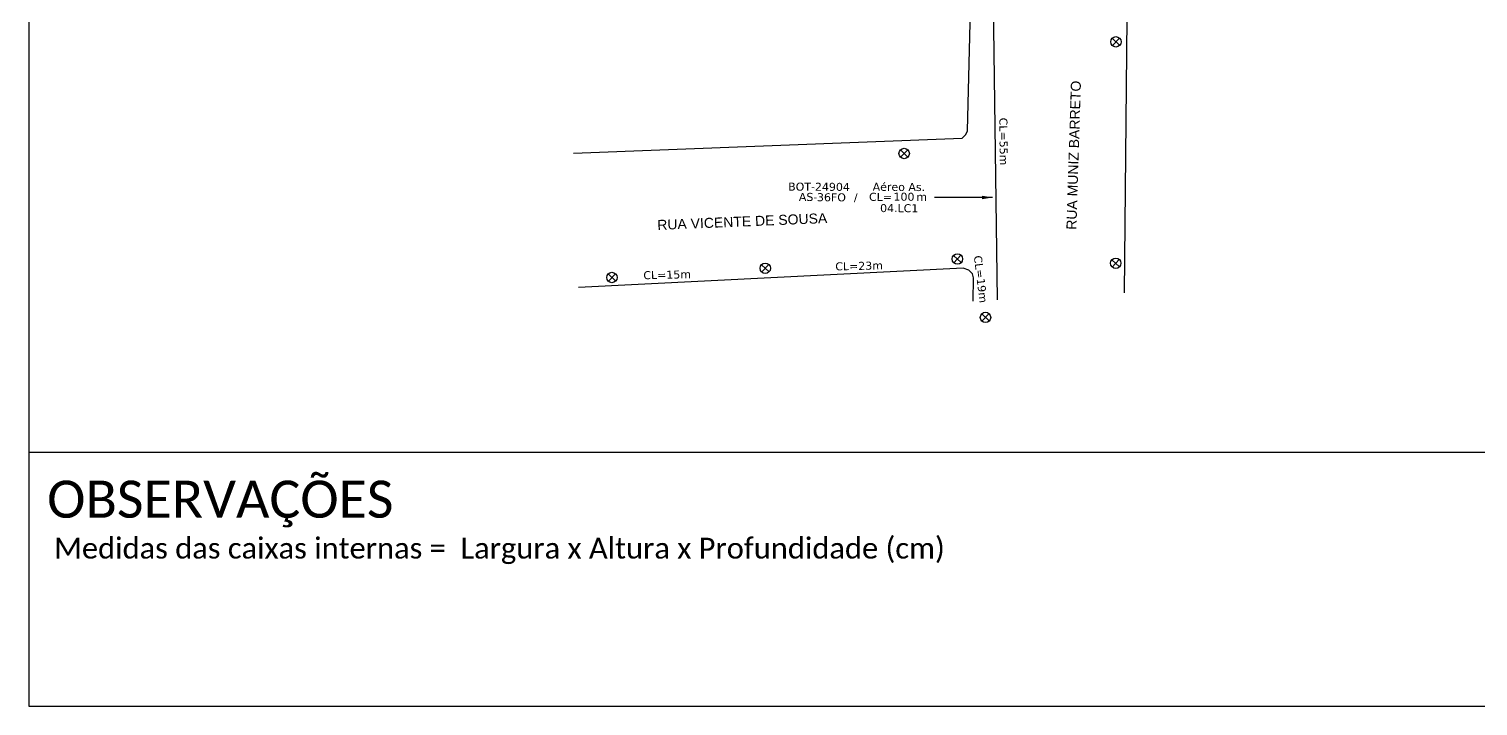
# Model space of a CAD drawing. Extents: x -89 to 749, y 705 to 1299.
# Drawn here: x -89.3 to 189, y 705 to 835 of the extents above; entities that cross this region are included whole.
import ezdxf
from ezdxf.enums import TextEntityAlignment as Align

# ---------------------------------------------------------------- set-up
doc = ezdxf.new("R2010")
doc.units = 0
for name, color, linetype in [('CAP a instalar', 1, 'Continuous'), ('CDO_POSTE', 1, 'Continuous'), ('label_cabos', 7, 'Continuous'), ('QUADRA', 7, 'Continuous')]:
    doc.layers.add(name, color=color, linetype=linetype)
doc.layers.add('Comprimeto de lance', color=7, linetype='Continuous', true_color=0xf9f9f9)
doc.layers.add('Segmento Logradouro Texto', color=7, linetype='Continuous', lineweight=0)
doc.styles.add('DIGICADE', font='arial.ttf')
doc.styles.add('siredit', font='verdana.ttf')
doc.styles.add('WMF-Calibri0', font='calibri.ttf')
doc.linetypes.add('FENCELINE1', pattern='A,0.25,-0.1,[133,ltypeshp.shx,S=0.1,R=0,X=-0.1,Y=0],-0.1,1', length=1.45)
doc.dimstyles.new('CC', dxfattribs={"dimtxt": 1, "dimasz": 2, "dimexe": 0.18, "dimexo": 0.0625, "dimgap": 0.09, "dimtad": 0, "dimdec": 0, "dimrnd": 1, "dimzin": 0, "dimdsep": 46, "dimtxsty": 'siredit', "dimblk": 'NONE', "dimcen": 0, "dimse1": 1, "dimse2": 1, "dimsd1": 1, "dimsd2": 1, "dimclrt": 7, "dimadec": 0, "dimazin": 0, "dimtfac": 1, "dimtdec": 0, "dimtofl": 0, "dimtmove": 0, "dimatfit": 3, "dimfxl": 0, "dimtolj": 1, "dimtzin": 0, "dimarcsym": 0})

# ---------------------------------------------------------------- blocks, each defined once
blk = doc.blocks.new('Inst CB AS CFOA-SM-AS-80-TS-36')
at = {"layer": 'label_cabos', "color": 0, "style": 'siredit'}
for tag, flags, p in [('ID_ATIVIDADE', 3, (1.31, 2.67)), ('FATOR', 1, (11.56, 2.55))]:
    blk.add_attdef(tag, text='', height=1, rotation=359.69, dxfattribs=dict(at, flags=flags)).set_placement(p, align=Align.MIDDLE_CENTER)
for tag, p in [('TIPO_CABO', (1.76, 0)), ('DESTINO_CABO', (3.13, 1.26)), ('CABO', (4.69, -0.05)), ('/', (7.71, -0.05)), ('LANCE', (10.81, 0)), ('TIPO_CABO', (13.11, 1.24)), ('UND', (15.96, 0)), ('FID', (13.15, -1.41))]:
    blk.add_attdef(tag, text='', height=1, rotation=359.69, dxfattribs=at).set_placement(p, align=Align.MIDDLE_CENTER)
blk.add_attdef('QTDE', (12.43, -0.47), '', height=1, rotation=359.69, dxfattribs=at)
blk = doc.blocks.new('_None')

msp = doc.modelspace()

# ---------------------------------------------------------------- linework, layer by layer
msp.add_lwpolyline([(-89.32, 705.02), (749.25, 705.02), (749.25, 1299.02), (-89.32, 1299.02), (-89.32, 705.02)])
at = {"color": 7}
msp.add_lwpolyline([(-89.24, 753.78), (237.71, 753.78)], dxfattribs=at)
at = {"layer": 'CAP a instalar', "color": 7, "linetype": 'FENCELINE1', "ltscale": 5}
msp.add_lwpolyline([(95.85, 844.74), (96.64, 783.01)], dxfattribs=at)
at = {"layer": 'CDO_POSTE', "color": 1}
for p, q in [((118.74, 833.24), (120.2, 831.87)), ((120.16, 833.29), (118.79, 831.83)), ((78.07, 811.81), (79.53, 810.44)), ((79.48, 811.85), (78.11, 810.39)), ((88.29, 791.55), (89.75, 790.17)), ((89.71, 791.59), (88.34, 790.13)), ((118.69, 790.72), (120.16, 789.35)), ((120.11, 790.77), (118.74, 789.31)), ((21.93, 787.99), (23.4, 786.62)), ((23.35, 788.03), (21.98, 786.57)), ((51.38, 789.75), (52.84, 788.38)), ((52.79, 789.8), (51.42, 788.33)), ((93.69, 780.32), (95.16, 778.95)), ((95.11, 780.37), (93.74, 778.9))]:
    msp.add_line(p, q, dxfattribs=at)
for centre in [(119.47, 832.56), (78.8, 811.12), (89.02, 790.86), (119.43, 790.04), (22.66, 787.3), (52.11, 789.07), (94.42, 779.64)]:
    msp.add_circle(centre, 1, dxfattribs=at)
at = {"layer": 'QUADRA', "color": 4}
for points in [[(257.08, 952.15), (165.66, 950.38), (130.96, 948.18), (129.86, 947.82), (128.89, 947.08), (128.23, 946.35), (127.89, 945.25), (127.43, 942.32), (122.36, 882.57), (121.56, 837.12), (121.07, 784.38)], [(257.08, 952.15), (165.66, 950.38), (130.96, 948.18), (129.86, 947.82), (128.89, 947.08), (128.23, 946.35), (127.89, 945.25), (127.43, 942.32), (122.36, 882.57), (121.56, 837.12), (121.07, 784.38)], [(15.26, 811.17), (89.95, 814.03), (90.66, 814.76), (90.93, 815.49), (94.14, 944.88), (93.87, 945.62), (93.18, 946.35), (92.22, 946.72), (70.57, 945.98), (50.42, 945.5)], [(15.26, 811.17), (89.95, 814.03), (90.66, 814.76), (90.93, 815.49), (94.14, 944.88), (93.87, 945.62), (93.18, 946.35), (92.22, 946.72), (70.57, 945.98), (50.42, 945.5)], [(92.08, 782.76), (92.1, 787.27), (91.9, 788), (91.19, 788.74), (90.13, 789.1), (16.25, 785.4)], [(92.08, 782.76), (92.1, 787.27), (91.9, 788), (91.19, 788.74), (90.13, 789.1), (16.25, 785.4)]]:
    msp.add_lwpolyline(points, dxfattribs=at)

# ---------------------------------------------------------------- block references
at = {"layer": 'label_cabos', "color": 0, "lineweight": 0}
ref = msp.add_blockref('Inst CB AS CFOA-SM-AS-80-TS-36', (57.63, 802.79), dxfattribs=dict(at, xscale=1.53740595679491, yscale=1.53740595679491, zscale=1.53740595679491))
ref.add_attrib('DESTINO_CABO', 'BOT-24904', dxfattribs={"color": 0, "height": 1.537, "rotation": 359.69, "style": 'siredit'}).set_placement((62.44, 804.73), align=Align.MIDDLE_CENTER)
ref.add_attrib('TIPO_CABO', 'Aéreo As.', dxfattribs={"color": 0, "height": 1.537, "rotation": 359.69, "style": 'siredit'}).set_placement((77.78, 804.7), align=Align.MIDDLE_CENTER)
ref.add_attrib('CABO', '36FO', dxfattribs={"color": 0, "height": 1.537, "rotation": 359.69, "style": 'siredit'}).set_placement((64.83, 802.71), align=Align.MIDDLE_CENTER)
ref.add_attrib('/', '/', dxfattribs={"color": 0, "height": 1.54, "rotation": 359.69, "style": 'siredit'}).set_placement((69.49, 802.71), align=Align.MIDDLE_CENTER)
ref.add_attrib('TIPO_CABO', 'AS-', dxfattribs={"color": 0, "height": 1.537, "rotation": 359.69, "style": 'siredit'}).set_placement((60.34, 802.78), align=Align.MIDDLE_CENTER)
ref.add_attrib('FID', '04.LC1', dxfattribs={"color": 0, "height": 1.537, "rotation": 359.69, "style": 'siredit'}).set_placement((77.84, 800.62), align=Align.MIDDLE_CENTER)
ref.add_attrib('LANCE', 'CL=', dxfattribs={"color": 0, "height": 1.537, "rotation": 359.69, "style": 'siredit'}).set_placement((74.25, 802.79), align=Align.MIDDLE_CENTER)
ref.add_attrib('QTDE', '100', (76.74, 802.06), dxfattribs={"color": 0, "height": 1.537, "rotation": 359.69, "style": 'siredit'})
ref.add_attrib('UND', 'm', dxfattribs={"color": 0, "height": 1.54, "rotation": 359.69, "style": 'siredit'}).set_placement((82.17, 802.79), align=Align.MIDDLE_CENTER)

# ---------------------------------------------------------------- texts
at = {"color": 7, "style": 'WMF-Calibri0'}
msp.add_text('OBSERVAÇÕES', height=7.1308, dxfattribs=at).set_placement((-85.83, 741.17))
at = {"color": 7, "insert": (-84.48, 737.33), "char_height": 4, "width": 658.8434, "attachment_point": 1, "style": 'WMF-Calibri0'}
msp.add_mtext('Medidas das caixas internas =  Largura x Altura x Profundidade (cm)', dxfattribs=at)
at = {"layer": 'Comprimeto de lance', "color": 0, "char_height": 1.537, "width": 273.3228, "attachment_point": 5, "style": 'siredit'}
for s, insert, rotation in [('\\A1;CL=55m', (97.88, 813.42), 270.6188), ('\\A1;CL=19m', (93.48, 786.98), 277.091), ('\\A1;CL=15m', (33.27, 787.82), 1.3061), ('\\A1;CL=23m', (70.14, 789.52), 1.3061)]:
    msp.add_mtext(s, dxfattribs=dict(at, insert=insert, rotation=rotation))
at = {"layer": 'Segmento Logradouro Texto', "color": 5, "linetype": 'Continuous', "char_height": 1.9218, "attachment_point": 1, "style": 'DIGICADE'}
for s, insert, width, rotation in [('\\o\\l\\fArial|b0|i0|c0|p34;\\T1.0000000000;\\W1.0000000000;RUA MUNIZ BARRETO', (109.95, 796.51), 29.1724, 88.2247), ('\\fArial|b0|i0|c0|p34;\\W1.0000000000;\\T1.0000000000;\\o\\lRUA VICENTE DE SOUSA', (31.33, 798.35), 33.2126, 2.3499), ('\\fArial|b0|i0|c0|p34;\\W1.0000000000;\\T1.0000000000;\\o\\lRUA VICENTE DE SOUSA', (31.33, 798.35), 33.2126, 2.3499)]:
    msp.add_mtext(s, dxfattribs=dict(at, insert=insert, width=width, rotation=rotation))

# ---------------------------------------------------------------- leaders
at = {"layer": 'label_cabos'}
msp.add_leader([(95.77, 802.67), (84.59, 802.67)], dimstyle='CC', override={"dimgap": 0.09, "dimtad": 0}, dxfattribs=at)

doc.saveas('drawing.dxf')
